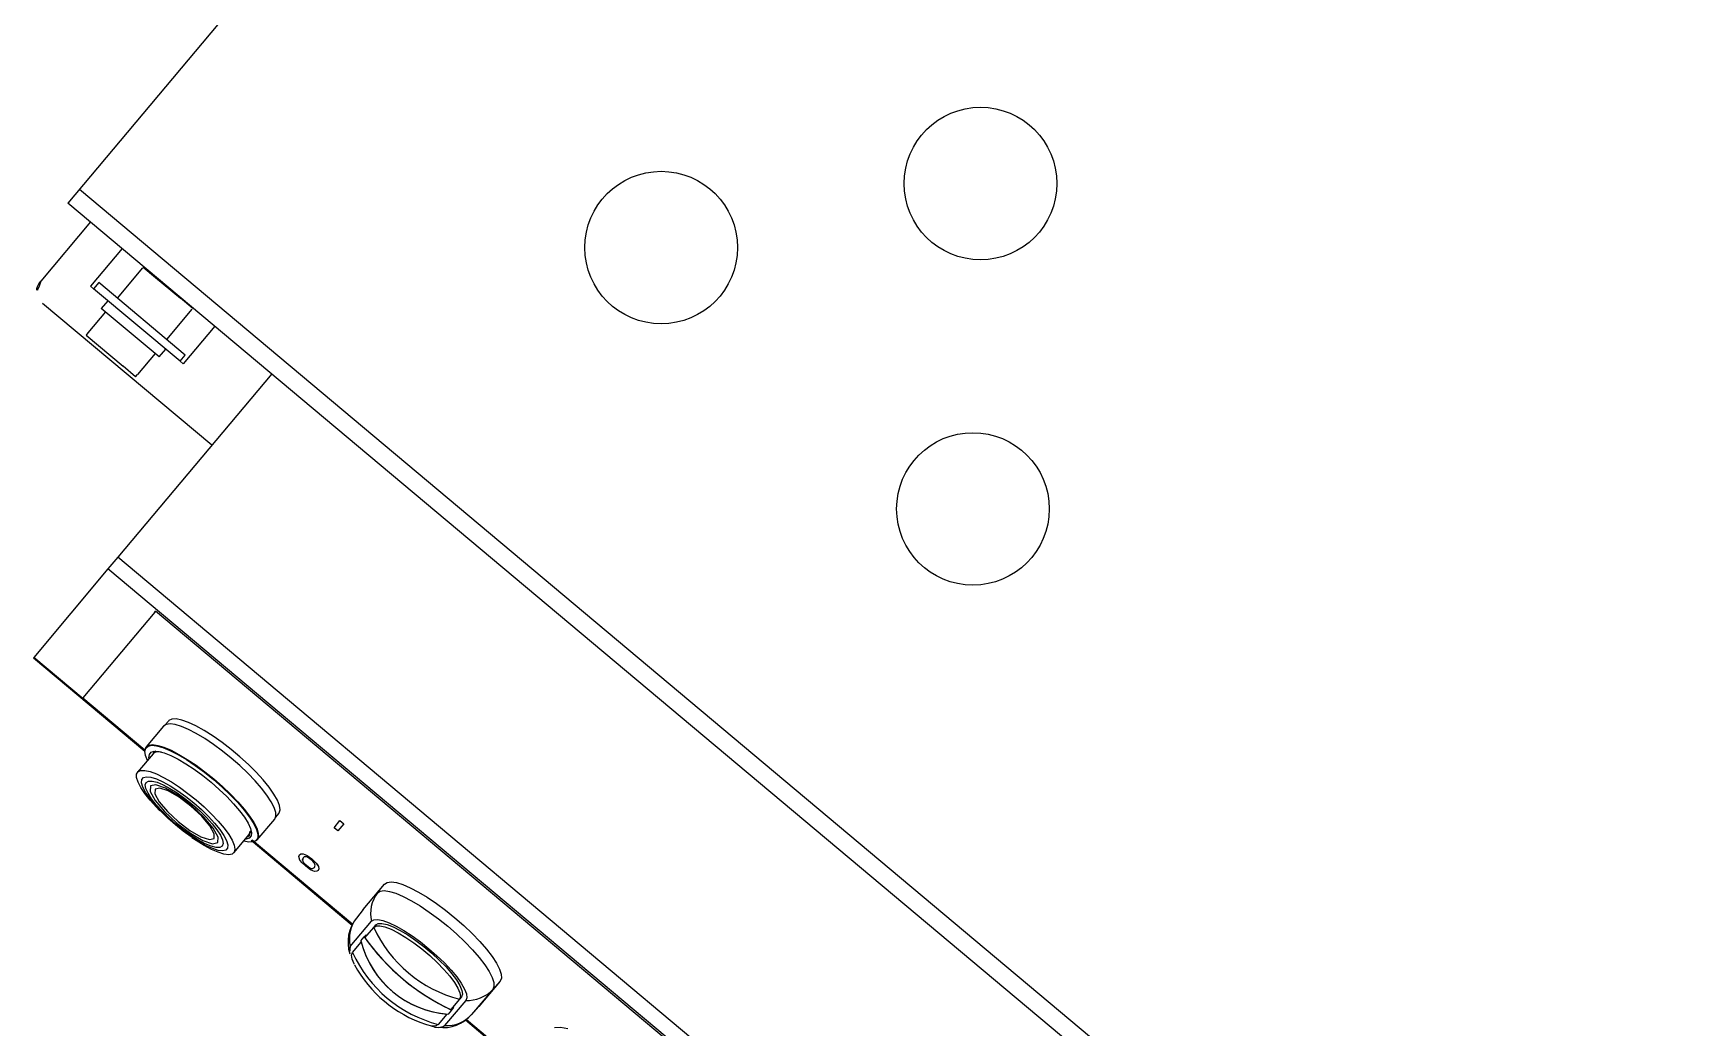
# Model space of a CAD drawing. Header units: metres. Extents: x 822482 to 822767, y 9662202 to 9662512.
# Drawn here: x 822691.4939 to 822691.7282, y 9662402.4007 to 9662402.5403 of the extents above; entities that cross this region are included whole.
import ezdxf

# ---------------------------------------------------------------- set-up
doc = ezdxf.new("R2010")
doc.units = ezdxf.units.M
doc.layers.add('ARQ_NE_EQUIPAMENTOS', color=7, linetype='Continuous')

# ---------------------------------------------------------------- blocks, each defined once
blk = doc.blocks.new('20006_ARQ_1400_3PV$0$QMO-019')
at = {"color": 0, "linetype": 'Continuous'}
for p, q in [((0.2994079120082139, -5.551115123125783e-17), (-0.002527098598773841, 0)), ((-0.002527098598773841, -0.3247021087362142), (-0.002527098598773841, -5.551115123125783e-17)), ((0, -5.551115123125783e-17), (0, -0.3240647069180521)), ((-0.002527098598773841, -0.004140404607514248), (-0.01339619256197394, -0.004140404607514248)), ((-0.01560919091397801, -0.03733497566753446), (-0.01560919091397801, -0.006353381684779336)), ((-0.008292127376182679, -0.01048485090190865), (-0.009434410663202525, -0.01048485090190865)), ((-0.009434410663202525, -0.0263504236957175), (-0.009434410663202525, -0.01048485090190865)), ((-0.009434240465290428, -0.01048485090190865), (-0.009434240465290428, -0.00992268719826167)), ((-0.002527098598773841, -0.00992268719826167), (-0.009434240465290428, -0.00992268719826167)), ((-0.008292127376182679, -0.0263504236957175), (-0.008292127376182679, -0.01048485090190865)), ((-0.01470492940702187, -0.01388461802020619), (-0.01510974514093777, -0.01388461802020619)), ((-0.01510974514093777, -0.01388461802020619), (-0.01510974514093777, -0.01615112234082483)), ((-0.01084875531270485, -0.01388461802020619), (-0.01470492940702187, -0.01388461802020619)), ((-0.009434410663202525, -0.01310494138490292), (-0.01084875531270485, -0.01310494138490292)), ((-0.01084875531270485, -0.02371397293842314), (-0.01084875531270485, -0.01310494138490292)), ((-0.002742143660704771, -0.01388461802020619), (-0.008292127376182679, -0.01388461802020619)), ((-0.002617218393227677, -0.01388461802020619), (-0.002617218393227677, -0.01615112234082483)), ((-0.01510974514093777, -0.01615112234082483), (-0.01510974514093777, -0.02068415225680126)), ((-0.002527098598773841, -0.01665552512805485), (-0.002617218393227677, -0.01615112234082483)), ((-0.002617218393227677, -0.01615112234082483), (-0.002617218393227677, -0.02068415225680126)), ((-0.01510974514093777, -0.02295065657741996), (-0.01510974514093777, -0.02068415225680126)), ((-0.002527098598773841, -0.02118853376929225), (-0.002617218393227677, -0.02068415225680126)), ((-0.002617218393227677, -0.02295065657741996), (-0.002617218393227677, -0.02068415225680126)), ((-0.01510974514093777, -0.02295065657741996), (-0.01470492940702187, -0.02295065657741996)), ((-0.01084875531270485, -0.02295065657741996), (-0.01470492940702187, -0.02295065657741996)), ((-0.008292127376182679, -0.02295065657741996), (-0.002742143660704771, -0.02295065657741996)), ((-0.01084875531270485, -0.02371397293842314), (-0.009434410663202525, -0.02371397293842314)), ((-0.009434410663202525, -0.0263504236957175), (-0.008292127376182679, -0.0263504236957175)), ((-0.009434240465290428, -0.02691260867410344), (-0.009434240465290428, -0.0263504236957175)), ((-0.002527098598773841, -0.02691260867410344), (-0.009434240465290428, -0.02691260867410344)), ((-0.05456170626331616, -0.03733497566753446), (-0.05456170626331616, -0.05776224608813807)), ((-0.05448630858825845, -0.03733497566753446), (-0.05456170626331616, -0.03733497566753446)), ((-0.03828619052348955, -0.03733497566753446), (-0.05448630858825845, -0.03733497566753446)), ((-0.05448630858825845, -0.0577035278084656), (-0.05448630858825845, -0.03733497566753446)), ((-0.03828619052348955, -0.2943252226164448), (-0.03828619052348955, -0.03733497566753446)), ((-0.03614858984654315, -0.03733497566753446), (-0.03828619052348955, -0.03733497566753446)), ((-0.03614858984654315, -0.2943252226164448), (-0.03614858984654315, -0.03733497566753446)), ((-0.002527098598773841, -0.03733497566753446), (-0.03614858984654315, -0.03733497566753446)), ((-0.05441371917875031, -0.04625825008860979), (-0.05441371917875031, -0.05765089410415047)), ((-0.03870904723608745, -0.04625825008860979), (-0.05441371917875031, -0.04625825008860979)), ((-0.03870904723608745, -0.04625825008860979), (-0.03853391358454258, -0.04625825008860979)), ((-0.03853391358454258, -0.2854019481953696), (-0.03853391358454258, -0.04625825008860979)), ((-0.05448281953106053, -0.05770080464187211), (-0.0545460480554035, -0.05774989610214176)), ((-0.05015349524112181, -0.05750157734839639), (-0.05396431159186572, -0.05750157734839639)), ((-0.04918140986619611, -0.057567763061462), (-0.04986960512374879, -0.0575608913207612)), ((-0.05409544908313425, -0.05885791642198313), (-0.05746255947704873, -0.05885791642198313)), ((-0.05960237272685234, -0.06461231846725562), (-0.05961318029427032, -0.0647249043861059)), ((-0.05961318029427032, -0.07062331513974901), (-0.05960237272685234, -0.0707358904212298)), ((-0.05746255947704873, -0.07649030310387173), (-0.05409544908313425, -0.07649030310387173)), ((-0.05456170626331616, -0.07721378517541783), (-0.05456170626331616, -0.09573996619266886)), ((-0.05441371917875031, -0.07726013219435496), (-0.05441371917875031, -0.095693204316321)), ((-0.05456170626331616, -0.07758596280034732), (-0.05456170626331616, -0.09574779405797301)), ((-0.0545460480554035, -0.07759831278634366), (-0.05448281953106053, -0.0776474148839828)), ((-0.05441371917875031, -0.07769731478433492), (-0.05441371917875031, -0.09570740479382461)), ((-0.05396431159186572, -0.077846631540089), (-0.05015349524112181, -0.077846631540089)), ((-0.04986960512374879, -0.0777873175677242), (-0.04918140986619611, -0.0777804458270234)), ((-0.05175820625530143, -0.08373682226644646), (-0.05175131323986162, -0.08373682226644646)), ((-0.0522634387573529, -0.08543453580221605), (-0.05225654574191309, -0.08543453580221605)), ((-0.05110277409582689, -0.08543453580221605), (-0.05109588108038708, -0.08543453580221605)), ((-0.04572792403189385, -0.0849940848804554), (-0.04443459009789047, -0.0849940848804554)), ((-0.04572792403189385, -0.08569879997285071), (-0.04572792403189385, -0.0849940848804554)), ((-0.04443459009789047, -0.08569879997285071), (-0.04572792403189385, -0.08569879997285071)), ((-0.04443459009789047, -0.0849940848804554), (-0.04443459009789047, -0.08569879997285071)), ((-0.04443459009789047, -0.0849940848804554), (-0.04442769708245066, -0.0849940848804554)), ((-0.04443459009789047, -0.08569879997285071), (-0.04442769708245066, -0.08569879997285071)), ((-0.04442769708245066, -0.0849940848804554), (-0.04442769708245066, -0.08569879997285071)), ((-0.05175820625530143, -0.0871322387006161), (-0.05175131323986162, -0.0871322387006161)), ((-0.05190261918371332, -0.09550695461364248), (-0.05344997350151721, -0.09556289653987393)), ((-0.05187691929898711, -0.09550649188806898), (-0.0534244438147031, -0.09556243381430041)), ((-0.05187691929898711, -0.09550649188806898), (-0.04725791816266416, -0.09550649188806898)), ((-0.05749659905946757, -0.0982548584099347), (-0.05559778605318925, -0.0982548584099347)), ((-0.05704846795692368, -0.09746531029572997), (-0.05242938172164469, -0.09746531029572997)), ((-0.05548596602494341, -0.09811208895511148), (-0.05475147693530114, -0.09811208895511148)), ((-0.05477641092942293, -0.0982548584099347), (-0.05287759792314461, -0.0982548584099347)), ((-0.05437168029446306, -0.09811208895511148), (-0.05475147693530114, -0.09811208895511148)), ((-0.05437168029446306, -0.09811208895511148), (-0.05433985328490144, -0.0982548584099347)), ((-0.05287759792314461, -0.0982548584099347), (-0.05242938172164469, -0.0982548584099347)), ((-0.05559778605318925, -0.1139598175615742), (-0.05749659905946757, -0.1139598175615742)), ((-0.05242938172164469, -0.1147493709944637), (-0.05704846795692368, -0.1147493709944637)), ((-0.05475147693530114, -0.1141025923350822), (-0.05548596602494341, -0.1141025923350822)), ((-0.05287759792314461, -0.1139598175615742), (-0.05477641092942293, -0.1139598175615742)), ((-0.05437168029446306, -0.1141025923350822), (-0.05475147693530114, -0.1141025923350822)), ((-0.05433985328490144, -0.1139598175615742), (-0.05437168029446306, -0.1141025923350822)), ((-0.05242938172164469, -0.1139598175615742), (-0.05287759792314461, -0.1139598175615742)), ((-0.05456170626331616, -0.1164761830545166), (-0.05456170626331616, -0.1343762644587056)), ((-0.05448630858825845, -0.1343762644587056), (-0.05448630858825845, -0.1164997980148197)), ((-0.05441371917875031, -0.1165225300734538), (-0.05441371917875031, -0.1343762644587056)), ((-0.05344997350151721, -0.1166517847503197), (-0.05190261918371332, -0.1167077213578664)), ((-0.0488053575794241, -0.1166522474758933), (-0.0534244438147031, -0.1166522474758933)), ((-0.0534244438147031, -0.1166522474758933), (-0.05187691929898711, -0.1167081894021247)), ((-0.04725791816266416, -0.1167081894021247), (-0.05187691929898711, -0.1167081894021247)), ((-0.04725791816266416, -0.1167081894021247), (-0.0488053575794241, -0.1166522474758933))]:
    blk.add_line(p, q, dxfattribs=at)
at = {"color": 0, "linetype": 'Continuous', "flags": 128}
for points in [[(-0.002617218393227677, -0.01615112234082483), (-0.00261500582037047, -0.0159899874675497), (-0.002527098598773841, -0.01553041055541754)], [(-0.002617218393227677, -0.02068415225680126), (-0.00261500582037047, -0.02052301738352613), (-0.002527098598773841, -0.02006344047139391)], [(-0.05531738499301415, -0.05885791642198313), (-0.05495911838805599, -0.05820945173953496), (-0.05455413245622798, -0.05775621469962822), (-0.05413561579038847, -0.05755985949591913), (-0.05371429085899943, -0.05762546015366193), (-0.05330122052634693, -0.05795130405636617), (-0.05290695706298086, -0.0585289664073832), (-0.05254179744258287, -0.05934349106518771), (-0.05221518764927421, -0.06037376285131063), (-0.05193563757865959, -0.0615931245177701), (-0.05171029554304694, -0.06296996180239467), (-0.05154503337040353, -0.06446865015470915), (-0.05144410600853169, -0.06605035253864755), (-0.05141023662402497, -0.06767410444424271)], [(-0.05495809720058342, -0.05885791642198313), (-0.05488508229629503, -0.05878167839473447), (-0.05449830754106109, -0.05853231717877755), (-0.05410617155159619, -0.05853231717877755), (-0.05371948189531829, -0.05878167839473447), (-0.05334853554590911, -0.05927360354753408), (-0.05300371457600637, -0.05999467891422944), (-0.05269429477181922, -0.06092521472386514), (-0.05242870092999631, -0.0620398621249087), (-0.05221425156075769, -0.06330817696583424), (-0.05205673339311456, -0.06469559843311717), (-0.05196048647382533, -0.06616425749131655), (-0.05192806377157139, -0.06767410444424271)], [(-0.05448281953106053, -0.05770080464187211), (-0.0543761054401775, -0.05762682173695866), (-0.05396431159186572, -0.05750157734839639), (-0.0535524326445979, -0.05762682173695866), (-0.05315068047309968, -0.05799945942811929), (-0.05276901165522856, -0.05861031037199466), (-0.05241670197719368, -0.05944435460284253), (-0.05210260173042394, -0.06048104072277743), (-0.05183428472200752, -0.06169483904498535), (-0.0516183886705161, -0.06305586919852418), (-0.05146027481018065, -0.06453062346945043), (-0.05136385769297931, -0.0660827752409015), (-0.05133143499072537, -0.06767410444424271)], [(-0.04752061863998147, -0.06767410444424271), (-0.0475530413422354, -0.0660827752409015), (-0.04764954355839278, -0.06453062346945043), (-0.04780765741872824, -0.06305586919852418), (-0.04802346837126362, -0.06169483904498535), (-0.04829178537968003, -0.06048104072277743), (-0.04860597072540582, -0.05944435460284253), (-0.04895819530448464, -0.05861031037199466), (-0.04933994922131181, -0.05799945942811929), (-0.04974161629385399, -0.05762682173695866), (-0.05015349524112181, -0.05750157734839639)], [(-0.04918140986619611, -0.0777804458270234), (-0.0490828652750936, -0.07777228696461239), (-0.04866494430194644, -0.0775762402446189), (-0.0482606391617668, -0.07712373718320814), (-0.04788033192719243, -0.07642648952420597), (-0.04753380897816877, -0.07550255952103341), (-0.04723026100194885, -0.07437587061770923), (-0.04697734690457696, -0.073075622393527), (-0.04678170440462474, -0.0716354714856034), (-0.04664843943945503, -0.07009272314879555), (-0.04658087086835366, -0.06848733134296753), (-0.04658087086835366, -0.0668608775455179), (-0.04664843943945503, -0.06525549637705935), (-0.04678170440462474, -0.06371274804025151), (-0.04697734690457696, -0.06227259713232791), (-0.04723026100194885, -0.06097233827077619), (-0.04753380897816877, -0.0598456600048215), (-0.04788033192719243, -0.05892173000164891), (-0.0482606391617668, -0.05822448234264677), (-0.04866494430194644, -0.05777196864386647), (-0.0490828652750936, -0.05757592192387301), (-0.04918140986619611, -0.057567763061462)], [(-0.05571326533654514, -0.06767410444424271), (-0.05574730491896396, -0.0690951187244252), (-0.05584840247874788, -0.07046773297335596), (-0.05601306895869897, -0.07174521722679561), (-0.05623560272876206, -0.07288406464346503), (-0.05650860017976106, -0.07384549137414581), (-0.05682261532757475, -0.07459676623286837), (-0.05716701080269726, -0.075112285071232), (-0.05753012804815011, -0.07537451750429108), (-0.05789945751739441, -0.07537451750429108), (-0.05826257476284726, -0.075112285071232), (-0.05860697023796975, -0.07459676623286837), (-0.05892098538578344, -0.07384549137414581), (-0.05919398283678245, -0.07288406464346503), (-0.05941651660684555, -0.07174521722679561), (-0.05958118308679662, -0.07046773297335596), (-0.05968228064658054, -0.0690951187244252), (-0.05971632022899938, -0.06767410444424271), (-0.05968228064658054, -0.06625310080142971), (-0.05958118308679662, -0.06488047591512947), (-0.05941651660684555, -0.06360299166168981), (-0.05919398283678245, -0.06246414424502039), (-0.05892098538578344, -0.06150271751433956), (-0.05860697023796975, -0.06075145329298653), (-0.05826257476284726, -0.06023592381725335), (-0.05789945751739441, -0.05997369138419428), (-0.05753012804815011, -0.05997369138419428), (-0.05716701080269726, -0.06023592381725335), (-0.05682261532757475, -0.06075145329298653), (-0.05650860017976106, -0.06150271751433956), (-0.05623560272876206, -0.06246414424502039), (-0.05601306895869897, -0.06360299166168981), (-0.05584840247874788, -0.06488047591512947), (-0.05574730491896396, -0.06625310080142971), (-0.05571326533654514, -0.06767410444424271)], [(-0.05960237272685234, -0.06461231846725562), (-0.05954186736910289, -0.06404270860495453), (-0.05935311788459048, -0.06273725870708396), (-0.05910999016716399, -0.06157383896685592), (-0.05881946233121929, -0.06058591454873596), (-0.05848987407444899, -0.05980189786667428), (-0.05813075647993034, -0.0592443507813929), (-0.05775240652134506, -0.05892932508347615), (-0.05736580196402322, -0.0588658518996345), (-0.05698183547433883, -0.0590557927695316), (-0.05661182521344615, -0.05949365881050228), (-0.05626623835293901, -0.06016686601442117), (-0.05595511656963091, -0.0610560330940485), (-0.05568731015495078, -0.06213559845046163), (-0.05547056311389889, -0.06337449032733394), (-0.05531117276922272, -0.06473708417419011), (-0.05521364936559278, -0.06618416000966204), (-0.05518080116855861, -0.06767410444424271)], [(-0.05959854327383023, -0.06767410444424271), (-0.05956390799871907, -0.06631608466627403), (-0.05946136375668234, -0.0650102624604707), (-0.05929491019865428, -0.06380680366142255), (-0.05907084464738234, -0.06275195955174107), (-0.05879784719638334, -0.06188627978398276), (-0.05848638501725105, -0.06124301677522292), (-0.05814837196383209, -0.06084689177219332), (-0.05779691327535767, -0.06071313748802631), (-0.05744536948792722, -0.06084689177219332), (-0.05710744153346431, -0.06124301677522292), (-0.05679597935433202, -0.06188627978398276), (-0.05652298190333302, -0.06275195955174107), (-0.05629891635206108, -0.06380680366142255), (-0.05613237769507697, -0.0650102624604707), (-0.05602991855199628, -0.06631608466627403), (-0.05599528327688513, -0.06767410444424271)], [(-0.05619688270376064, -0.06767410444424271), (-0.05631874440882005, -0.06530764076237722), (-0.05666569285262396, -0.06330145414830651), (-0.05718488158346714, -0.06196095411791402), (-0.05779742386909396, -0.06149023987990915), (-0.05840988105576474, -0.06196095411791402), (-0.05892915488556397, -0.06330145414830651), (-0.05927610332936788, -0.06530764076237722), (-0.05939787993547123, -0.06767410444424271)], [(-0.05631576594535839, -0.06767410444424271), (-0.05642239493728538, -0.06560328517305425), (-0.05672594291350529, -0.06384772562191171), (-0.05718037133879665, -0.06267470033701983), (-0.0577163245639811, -0.06226278947764352), (-0.05825227778916556, -0.06267470033701983), (-0.05870662111550087, -0.06384772562191171), (-0.05901025419067682, -0.06560328517305425), (-0.0591168831826038, -0.06767410444424271)], [(-0.05518080116855861, -0.06767410444424271), (-0.05521364936559278, -0.06916404887882333), (-0.05531117276922272, -0.0706111353516648), (-0.05547056311389889, -0.07197371856115148), (-0.05568731015495078, -0.07321261043802374), (-0.05595511656963091, -0.07429217579443692), (-0.05626623835293901, -0.07518135351143374), (-0.05661182521344615, -0.07585455007798311), (-0.05698183547433883, -0.0762924267563233), (-0.05736580196402322, -0.07648235698885086), (-0.05775240652134506, -0.07641889444237876), (-0.05813075647993034, -0.07610385810709247), (-0.05848987407444899, -0.07554631102181111), (-0.05881946233121929, -0.07476230497711894), (-0.05910999016716399, -0.0737743699216295), (-0.05935311788459048, -0.07261095018140146), (-0.05954186736910289, -0.07130551092090037), (-0.05960237272685234, -0.0707358904212298)], [(-0.05599528327688513, -0.06767410444424271), (-0.05602991855199628, -0.06903212422221139), (-0.05613237769507697, -0.0703379570653842), (-0.05629891635206108, -0.07154141586443236), (-0.05652298190333302, -0.07259624933674436), (-0.05679597935433202, -0.07346193974187215), (-0.05710744153346431, -0.07410520275063198), (-0.05744536948792722, -0.0745013171162921), (-0.05779691327535767, -0.07463507140045902), (-0.05814837196383209, -0.0745013171162921), (-0.05848638501725105, -0.07410520275063198), (-0.05879784719638334, -0.07346193974187215), (-0.05907084464738234, -0.07259624933674436), (-0.05929491019865428, -0.07154141586443236), (-0.05946136375668234, -0.0703379570653842), (-0.05956390799871907, -0.06903212422221139), (-0.05959854327383023, -0.06767410444424271)], [(-0.05939787993547123, -0.06767410444424271), (-0.05927610332936788, -0.0700405681261082), (-0.05892915488556397, -0.07204675474017891), (-0.05840988105576474, -0.07338725477057134), (-0.05779742386909396, -0.07385796900857622), (-0.05718488158346714, -0.07338725477057134), (-0.05666569285262396, -0.07204675474017891), (-0.05631874440882005, -0.0700405681261082), (-0.05619688270376064, -0.06767410444424271)], [(-0.0591168831826038, -0.06767410444424271), (-0.05901025419067682, -0.06974492371543117), (-0.05870662111550087, -0.07150048326657371), (-0.05825227778916556, -0.07267350855146554), (-0.0577163245639811, -0.0730854194108419), (-0.05718037133879665, -0.07267350855146554), (-0.05672594291350529, -0.07150048326657371), (-0.05642239493728538, -0.06974492371543117), (-0.05631576594535839, -0.06767410444424271)], [(-0.05141023662402497, -0.06767410444424271), (-0.05144410600853169, -0.06929786698720736), (-0.05154503337040353, -0.07087955873377627), (-0.05171029554304694, -0.07237824708609075), (-0.05193563757865959, -0.0737550950080848), (-0.05221518764927421, -0.07497444603717479), (-0.05254179744258287, -0.07600471782329768), (-0.05290695706298086, -0.07681924248110222), (-0.05330122052634693, -0.07739690483211925), (-0.05371429085899943, -0.07772275937219295), (-0.05413561579038847, -0.07778834939256626), (-0.05455413245622798, -0.07759199418885715), (-0.05495911838805599, -0.07713876778631995), (-0.05531738499301415, -0.07649030310387173)], [(-0.05192806377157139, -0.06767410444424271), (-0.05196048647382533, -0.06918395139716887), (-0.05205673339311456, -0.07065261045536825), (-0.05221425156075769, -0.07204003192265118), (-0.05242870092999631, -0.07330835740094621), (-0.05269429477181922, -0.07442299416462028), (-0.05300371457600637, -0.07535354061162547), (-0.05334853554590911, -0.07607460534095134), (-0.05371948189531829, -0.07656653049375092), (-0.05410617155159619, -0.07681590234707736), (-0.05449830754106109, -0.07681590234707736), (-0.05488508229629503, -0.07656653049375092), (-0.05495809720058342, -0.07649030310387173)], [(-0.05133143499072537, -0.06767410444424271), (-0.05136385769297931, -0.06926544428495346), (-0.05146027481018065, -0.07081759605640447), (-0.0516183886705161, -0.07229233968996124), (-0.05183428472200752, -0.07365336984350007), (-0.05210260173042394, -0.07486716816570796), (-0.05241670197719368, -0.07590385428564289), (-0.05276901165522856, -0.07673789851649071), (-0.05315068047309968, -0.07734876009773561), (-0.0535524326445979, -0.07772139778889622), (-0.05396431159186572, -0.077846631540089), (-0.0543761054401775, -0.07772139778889622), (-0.05448281953106053, -0.0776474148839828)], [(-0.05015349524112181, -0.077846631540089), (-0.04974161629385399, -0.07772139778889622), (-0.04933994922131181, -0.07734876009773561), (-0.04895819530448464, -0.07673789851649071), (-0.04860597072540582, -0.07590385428564289), (-0.04829178537968003, -0.07486716816570796), (-0.04802346837126362, -0.07365336984350007), (-0.04780765741872824, -0.07229233968996124), (-0.04764954355839278, -0.07081759605640447), (-0.0475530413422354, -0.06926544428495346), (-0.04752061863998147, -0.06767410444424271)], [(-0.05241270232625947, -0.08543453580221605), (-0.05237627997307132, -0.08471536452466225), (-0.05228803235565051, -0.08425134119207653)], [(-0.05228803235565051, -0.08425134119207653), (-0.0520018445664642, -0.08380877343378426), (-0.05175820625530143, -0.08373682226644646)], [(-0.05175820625530143, -0.08373682226644646), (-0.05153465129776579, -0.08379396621543209), (-0.0513202870274832, -0.08403528558004256), (-0.05122667817583143, -0.08427139263359515), (-0.05115528015170794, -0.08460282115528994), (-0.05110277409582689, -0.08543453580221605)], [(-0.05175131323986162, -0.08373682226644646), (-0.05152775828232597, -0.08379396621543209), (-0.05131339401204339, -0.08403528558004256), (-0.05121978516039162, -0.08427139263359515), (-0.05114838713626813, -0.08460282115528994), (-0.05109588108038708, -0.08543453580221605)], [(-0.05175820625530143, -0.0871322387006161), (-0.051981591014925, -0.08707538196060716), (-0.05219587018625153, -0.08683403068388815), (-0.05228930883999121, -0.08659758323451136), (-0.05236062176515865, -0.08626622917440308), (-0.05241270232625947, -0.08543453580221605)], [(-0.05175769566156516, -0.08437746848230784), (-0.05207868892377471, -0.08451341406459303), (-0.05215238461971147, -0.0846415305429219), (-0.05221144329520815, -0.08485441621884315), (-0.05225067391394585, -0.0851267754276718), (-0.0522634387573529, -0.08543453580221605)], [(-0.0522634387573529, -0.08543453580221605), (-0.0522504186170777, -0.08574192386882756), (-0.05221127309729605, -0.08601428307765621), (-0.05215212932284333, -0.08622615820347437), (-0.05207851872586261, -0.08635507248451618), (-0.05175769566156516, -0.08649159248475474)], [(-0.05175080264612535, -0.08437746848230784), (-0.0520717959083349, -0.08451341406459303), (-0.05214549160427166, -0.0846415305429219), (-0.05220455027976834, -0.08485441621884315), (-0.05224378089850602, -0.0851267754276718), (-0.05225654574191309, -0.08543453580221605)], [(-0.05225654574191309, -0.08543453580221605), (-0.05224352560163789, -0.08574192386882756), (-0.05220438008185624, -0.08601428307765621), (-0.05214523630740352, -0.08622615820347437), (-0.0520716257104228, -0.08635507248451618), (-0.05175080264612535, -0.08649159248475474)], [(-0.05110277409582689, -0.08543453580221605), (-0.05115553544857608, -0.08626641000968469), (-0.05122616758209515, -0.0865997958073686), (-0.05132105291808764, -0.08682799929537832), (-0.05153482149567788, -0.087077796643485), (-0.05175820625530143, -0.0871322387006161)], [(-0.05134062567797847, -0.08469679167750496), (-0.05156843558331647, -0.0844166140020895), (-0.05175769566156516, -0.08437746848230784)], [(-0.05175769566156516, -0.08649159248475474), (-0.05143610670666328, -0.08635255142794332), (-0.05136249610968256, -0.08622237129993032), (-0.05130301193940566, -0.08601017705302694), (-0.05126420681544819, -0.08573641371142351), (-0.05125195256577741, -0.08542752577571167)], [(-0.05109588108038708, -0.08543453580221605), (-0.05114864243313627, -0.08626641000968469), (-0.05121927456665533, -0.0865997958073686), (-0.05131415990264782, -0.08682799929537832), (-0.05152792848023806, -0.087077796643485), (-0.05175131323986162, -0.0871322387006161)], [(-0.05125195256577741, -0.08542752577571167), (-0.05127986502336085, -0.08497703317713748), (-0.05134062567797847, -0.08469679167750496)], [(-0.0488053575794241, -0.09556243381430041), (-0.04837841611693594, -0.09569225759043498), (-0.04796202692499762, -0.09607853770798688), (-0.04756631677937874, -0.09671175903993315), (-0.04720115715898077, -0.09757633252126288), (-0.04687556855314466, -0.09865096745691004), (-0.04659738006582678, -0.09990919807154403), (-0.04637365491037904, -0.1013200536638484), (-0.04620975432103237, -0.1028487872663323), (-0.04610976304767707, -0.1044577532283142), (-0.04607614896003848, -0.1061073379857544), (-0.04610976304767707, -0.1077569280618794), (-0.04620975432103237, -0.1093658940238614), (-0.04637365491037904, -0.1108946276263452), (-0.04659738006582678, -0.1123054832186496), (-0.04687556855314466, -0.1135637138332836), (-0.04720115715898077, -0.1146383487689308), (-0.04756631677937874, -0.1155029222502605), (-0.04796202692499762, -0.1161361435822068), (-0.04837841611693594, -0.1165224236997587), (-0.0488053575794241, -0.1166522474758933)], [(-0.04725791816266416, -0.09550649188806898), (-0.04682867902836273, -0.09563700709322143), (-0.04640999216461114, -0.09602533490440321), (-0.04601223964404713, -0.09666191764511334), (-0.0456452078466161, -0.0975310758327001), (-0.04531783216270302, -0.09861140707971766), (-0.04503819699313234, -0.09987631796240135), (-0.04481319535334388, -0.1012946569441531), (-0.04464844377443676, -0.1028314962222004), (-0.04454794190734516, -0.1044490039918957), (-0.04451415762179448, -0.1061073379857544), (-0.04454794190734516, -0.107765677298298), (-0.04464844377443676, -0.1093831797493084), (-0.04481319535334388, -0.1109200243460405), (-0.04503819699313234, -0.1123383633277923), (-0.04531783216270302, -0.1136032688917912), (-0.0456452078466161, -0.1146836054574936), (-0.04601223964404713, -0.1155527636450803), (-0.04640999216461114, -0.1161893463857905), (-0.04682867902836273, -0.1165776741969722), (-0.04725791816266416, -0.1167081894021247)], [(-0.05861667151895912, -0.09955490984278106), (-0.0585665482338474, -0.09943102703751552), (-0.05823074775328566, -0.0987851206424335), (-0.05787001327860211, -0.09838856482593891), (-0.05749659905946757, -0.0982548584099347)], [(-0.05287759792314461, -0.0982548584099347), (-0.05250409860505402, -0.09838856482593891), (-0.05214336413037049, -0.0987851206424335), (-0.05180764874876478, -0.09943102703751552), (-0.05150835572034723, -0.1003042859310468), (-0.05125569691984348, -0.1013751658752584), (-0.05105826734181428, -0.1026071913301146), (-0.05092278980378734, -0.1039584085102843), (-0.05085385964938921, -0.1053828054739697), (-0.05085385964938921, -0.106831875816224), (-0.05092278980378734, -0.1082562727799094), (-0.05105826734181428, -0.109607489960079), (-0.05125569691984348, -0.1108395154149353), (-0.05150835572034723, -0.1119103900404621), (-0.05180764874876478, -0.1127836542526781), (-0.05214336413037049, -0.1134295606477602), (-0.05250409860505402, -0.1138261164642548), (-0.05287759792314461, -0.1139598175615742)], [(-0.05242938172164469, -0.09746531029572997), (-0.05204099008624585, -0.09759660202885634), (-0.05166442720573756, -0.09798648821467076), (-0.05131109634023012, -0.0986231241422284), (-0.05099171995818547, -0.09948716043639808), (-0.05071599934059295, -0.100552349387924), (-0.05049235928410126, -0.1017863268000846), (-0.05032760770519412, -0.1031515906266868), (-0.0502266803433223, -0.1046066657640271), (-0.05019272585985951, -0.1061073379857544), (-0.0502266803433223, -0.1076080155261665), (-0.05032760770519412, -0.1090630906635069), (-0.05049235928410126, -0.1104283544901091), (-0.05071599934059295, -0.1116623319022696), (-0.05099171995818547, -0.1127275208537956), (-0.05131109634023012, -0.1135915571479653), (-0.05166442720573756, -0.1142281930755229), (-0.05204099008624585, -0.1146180792613373), (-0.05242938172164469, -0.1147493709944637)], [(-0.05242938172164469, -0.0982548584099347), (-0.05205596750251014, -0.09838856482593891), (-0.05169523302782661, -0.0987851206424335), (-0.0513595176462209, -0.09943102703751552), (-0.05106022461780337, -0.1003042859310468), (-0.0508075658172996, -0.1013751658752584), (-0.0506101362392704, -0.1026071913301146), (-0.05047465870124346, -0.1039584085102843), (-0.05040572854684533, -0.1053828054739697), (-0.05040572854684533, -0.106831875816224), (-0.05047465870124346, -0.1082562727799094), (-0.0506101362392704, -0.109607489960079), (-0.0508075658172996, -0.1108395154149353), (-0.05106022461780337, -0.1119103900404621), (-0.0513595176462209, -0.1127836542526781), (-0.05169523302782661, -0.1134295606477602), (-0.05205596750251014, -0.1138261164642548), (-0.05242938172164469, -0.1139598175615742)], [(-0.05749659905946757, -0.1139598175615742), (-0.05787001327860211, -0.1138261164642548), (-0.05823074775328566, -0.1134295606477602), (-0.0585665482338474, -0.1127836542526781), (-0.05862373473231103, -0.1126416081389813)], [(-0.04627910997021074, -0.1282732066718235), (-0.0468078297841312, -0.1273920123006408), (-0.04735944121722832, -0.1267539350095151)]]:
    blk.add_lwpolyline(points, dxfattribs=at)
at = {"color": 0, "linetype": 'Continuous'}
for centre, radius in [((0.04619398815005207, -0.06781687853213897), 0.01070792675232156), ((0.0818870773239383, -0.09637134986968968), 0.0107079267523216), ((0.04619398815005207, -0.1249258212098375), 0.01070792675232172)]:
    blk.add_circle(centre, radius, dxfattribs=at)
for centre, radius, start, end in [((-0.01339614752195945, -0.006353447999532857), 0.002213043392804454, 90.00116601801209, 179.9982830728698), ((-0.0540894925899123, -0.0594287279772176), 0.0007076496600027329, 42.78382960788963, 126.2320167112724), ((-0.05434511057883951, -0.0601118030112332), 0.001278500076547618, 21.93823740940328, 78.73910183388709), ((-0.0540894961608066, -0.0759195111197351), 0.000707631761356619, 233.7672797965563, 317.2181620904934), ((-0.05434516067524033, -0.07523636263437142), 0.00127856269934731, 281.262628394784, 338.0608037118325), ((-0.05332297633675605, -0.1009315512973213), 0.005370156625697222, 91.35509640833547, 147.7037858596314), ((-0.0532304100247096, -0.1003343820541242), 0.004775891447820614, 92.328440327329, 143.0770443582519), ((-0.04861150567130887, -0.1003340356591975), 0.004775537952583078, 92.32642867227746, 143.079055854712), ((-0.0408525498170207, -0.1061073379857544), 0.01840341845065035, 154.7425764909603, 205.2574235090397), ((-0.05634804947882398, -0.09929515128374383), 0.001959312146327282, 110.9456264295044, 165.6004746442556), ((-0.04439914143019109, -0.1061073379857544), 0.01367739291233325, 144.9618958928753, 215.0381041071245), ((-0.04443972417390041, -0.1061073406450968), 0.01363611046453656, 144.1030423155154, 215.8969576844844), ((-0.02502507838752874, -0.1061073379857544), 0.03077016775228946, 165.2146931092248, 194.785306890775), ((-0.02461188450453032, -0.1061073406450968), 0.0311820313878228, 165.1431024213174, 194.8568975786825), ((-0.03623325163682892, -0.1061073379857544), 0.01840368709739862, 154.7429710891255, 205.2570289108744), ((-0.04230101920503219, -0.1060687079784536), 0.01756581674423484, 158.4004283266227, 201.6575581721903), ((-0.05634804947882398, -0.1129195300038528), 0.001959312146327426, 194.3995253557443, 249.0543735704956), ((-0.05335561475427049, -0.1113308799321351), 0.0053066150675893, 212.8667377113347, 269.0289360653433), ((-0.0532304100247096, -0.1118802992334725), 0.004775891447820614, 216.922955641748, 267.671559672671), ((-0.04861150567130887, -0.1118806456283991), 0.004775537952583078, 216.9209441452878, 267.6735713277225)]:
    blk.add_arc(centre, radius, start, end, dxfattribs=at)
blk = doc.blocks.new('A$C8f1b9c42')
at = {"layer": 'ARQ_NE_EQUIPAMENTOS', "transparency": 33554687, "rotation": 270}
blk.add_blockref('20006_ARQ_1400_3PV$0$QMO-019', (309.1710824584588, -241.9314382560551), dxfattribs=at)

msp = doc.modelspace()

# ---------------------------------------------------------------- block references
at = {"ltscale": 10, "rotation": 140.0090103764572}
msp.add_blockref('A$C8f1b9c42', (822772.889044792, 9662018.469655523), dxfattribs=at)

doc.saveas('drawing.dxf')
